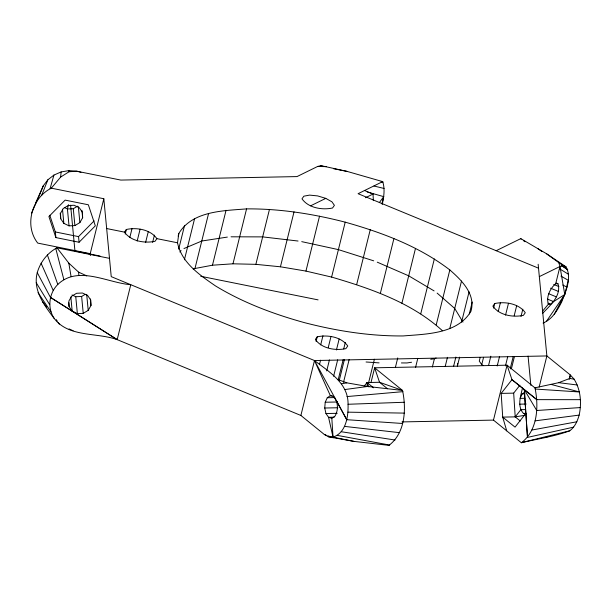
<?xml version="1.0" encoding="UTF-8"?>
<svg xmlns="http://www.w3.org/2000/svg" width="611" height="611" viewBox="0 0 611 611"><rect width="100%" height="100%" fill="white"/><g stroke="black" fill="none" stroke-linecap="round" stroke-linejoin="round"><path stroke-width="0.92" d="M109.491 258.354L56.983 247.799C47.352 252.985 40.273 262.165 37.256 272.659L50.446 297.389L117.182 339.632L300.887 415.465L324.304 434.459L328.588 436.812L333.041 437.132C346.154 432.802 348.407 416.236 348.056 404.268C348.491 383.242 329.039 371.801 314.482 360.543L111.233 276.638L103.824 198.728L51.316 188.173C31.757 197.865 23.944 225.528 37.729 243.094L90.229 253.649L90.413 255.543M328.588 436.812L353.96 441.386L388.94 445.366C405.307 433.069 406.445 408.988 402.534 390.444L374.627 367.807L371.007 382.448M521.374 442.746C537.497 438.866 554.169 436.544 569.758 430.808C574.852 427.013 577.479 421.063 579.152 415.106C581.771 403.069 580.748 389.78 574.103 379.164L569.78 378.438L558.714 382.685L534.969 387.825C538.879 406.368 537.749 430.45 521.374 442.746L493.474 420.108L402.007 421.918M382.272 204.387C383.815 196.963 385.159 188.952 382.685 181.62L347.117 171.408L320.989 165.634L317.644 166.452L296.999 176.587L120.825 180.077L76.772 171.217L68.913 170.614L61.123 171.935L53.936 175.067L47.849 179.817L43.266 185.843L35.385 203.539M496.185 250.709L520.793 238.626L546.455 253.695L565.969 266.778C572.171 277.722 565.809 291.134 561.746 301.811C557.484 310.22 552.283 319.354 543.08 323.036M353.96 441.386L333.041 437.132L328.55 417.298L325.953 413.532L324.739 408.018L325.22 402.237L327.282 397.723L330.368 395.699L332.239 395.661M525.918 414.197L523.459 413.441C516.845 406.208 520.763 395.821 522.611 387.542M51.316 188.173L60.634 177.075L61.123 171.935M54.272 318.537C47.146 308.066 48.911 293.341 57.793 284.451C78.155 264.991 107.597 282.893 130.769 284.703L117.182 339.632C96.92 332.277 68.829 337.57 54.272 318.537C44.328 305.477 32.627 290.172 37.256 272.659M542.56 313.443C549.778 305.714 561.654 295.77 557.98 283.764L556.239 283.046M177.526 242.788L178.832 233.471C192.35 210.848 223.343 210.81 246.569 208.886C279.891 208.611 313 213.858 345.207 222.16C382.18 232.577 419.085 246.348 449.826 269.94C461.504 280.098 476.03 294.319 470.928 311.358C457.41 333.98 426.417 334.011 403.191 335.943C369.869 336.218 336.76 330.971 304.553 322.669C273.507 314.085 243.033 302.689 215.431 285.879C199.766 275.065 181.566 262.73 177.526 242.788L156.89 238.641C150.482 229.484 136.765 227.246 126.355 229.469L124.476 232.127L106.658 228.545M457.731 363.484L457.334 366.279L459.602 357.13M569.78 378.438L570.284 374.94L546.868 355.946L314.482 360.543L300.887 415.465M68.485 204.685L67.424 208.977L69.028 225.856L74.893 225.581L79.873 222.625L82.63 217.776L82.424 212.33L79.308 207.748L74.122 205.258L68.256 205.525L63.277 208.481L60.527 213.331L60.733 218.776L63.842 223.359L69.028 225.856M90.229 253.649L103.824 198.728M125.217 234.044L126.355 229.469M129.807 237.549L132.068 228.392M137.154 241.093L140.095 229.194M145.563 242.636L148.282 231.653M152.613 242.43L154.43 235.113M178.152 236.213L178.832 233.471M178.695 249.135L184.583 225.337M184.4 259.828L194.596 218.631M193.221 269.123L194.97 268.489L208.565 213.56M194.97 268.489L212.475 265.205L226.062 210.276M212.475 265.205L232.982 263.807L246.569 208.886M232.982 263.807L255.864 264.342L269.459 209.42M255.864 264.342L280.434 266.793L294.028 211.872M280.434 266.793L305.943 271.085L319.538 216.157M442.425 330.727C411.646 302.644 370.93 288.621 331.613 277.081L345.207 222.16M316.101 341.389L317.231 336.814C327.641 334.599 341.366 336.837 347.774 345.986L345.895 348.644C335.485 350.867 321.76 348.629 315.352 339.472L317.231 336.814M320.683 344.894L322.952 335.745M319.438 364.767L320.569 360.192M328.26 347.529L330.971 336.539M326.717 370.892L329.436 359.902M336.44 349.988L339.158 338.998M333.606 376.269L337.684 359.787M356.664 284.611L370.258 229.683M343.718 348.866L345.307 342.458M338.189 379.775L343.176 359.635M381.959 203.753L383.723 196.65L367.211 191.969M339.166 380.775L344.375 359.719M343.497 382.387L349.164 359.505M380.34 293.433L393.927 238.511M368.525 383.013L374.413 359.207M401.908 303.285L415.503 248.364M395.485 367.066L397.753 357.916M420.735 313.871L434.329 258.949M415.541 367.501L417.802 358.351M436.231 324.869L449.826 269.94M432.367 366.967L434.406 358.733L436.094 358.015M449.742 328.611L461.519 281.014M445.198 366.478L447.466 357.32M461.595 322.028L469.072 291.821M453.622 366.18L455.89 357.023M469.294 313.939L472.234 302.04M480.177 357.45L479.276 361.109L481.743 364.645L483.278 365.508M493.612 308.104L494.742 303.53C505.16 301.307 518.876 303.545 525.284 312.702L523.406 315.36C512.996 317.583 499.279 315.345 492.871 306.187L494.742 303.53M481.743 364.645L483.553 357.32M498.194 311.61L500.462 302.453M488.571 365.355L490.832 356.198M505.541 315.154L508.489 303.255M497.201 365.981L499.47 356.824M514.179 315.788L516.669 305.714M505.457 365.867L507.726 356.709M493.474 420.108L507.069 365.187L374.627 367.807L379.538 382.28L387.519 388.749M521.007 316.498L522.817 309.174M510.269 368.456L513.217 356.557M514.409 356.641L511.69 367.631L510.758 368.96M542.423 311.358L548.388 304.141C545.898 296.915 550.19 288.392 555.727 283.649L559.982 266.488L558.775 262.646L546.455 253.695M539.169 387.069L546.868 355.946L538.154 264.25M554.2 314.344L564.763 294.51L568.283 280.296L560.944 276.088M569.169 379.454L570.284 374.94L574.103 379.164M50.064 188.715L53.936 175.067M40.845 191.892L43.266 185.843M41.693 195.245L47.849 179.817M31.589 213.033L40.502 192.755M524.505 392.346L522.191 393.866L520.129 398.38L524.818 398.288M50.446 297.389L72.182 311.121L77.368 313.611L83.233 313.344L88.213 310.38L90.97 305.531L90.764 300.085L87.648 295.503L82.462 293.013L76.596 293.28L71.617 296.236L68.867 301.086L69.074 306.539L72.182 311.121L117.182 339.632M546.387 321.417L564.763 294.51L559.982 266.488L563.319 265.67L565.969 266.778M156.89 238.641L155.018 241.299C144.601 243.514 130.884 241.276 124.476 232.127M379.332 202.623L383.723 196.65M364.202 386.137L367.051 382.524L379.538 382.28L402.534 390.444L367.555 386.465L346.788 382.845L337.891 379.538M506.718 430.854L502.708 417.114L501.18 393.385L511.98 379.66L507.069 365.187L535.358 388.237M520.282 420.987L515.203 416.87L513.675 393.14L519.923 385.19M580.45 399.678L536.832 399.64L511.98 379.66L524.314 389.665L525.842 413.395L515.042 427.127L502.708 417.114L515.203 416.87L520.862 409.683L525.544 409.584M179.863 251.999L181.07 250.625M79.079 242.239L95.324 225.849L88.351 204.784L65.14 200.118L48.903 216.515L55.868 237.58L79.079 242.239L78.544 236.617L94.132 220.876M548.388 304.141L550.633 304.247L553.566 301.597L564.763 294.51M334.171 417.183L328.55 417.298L331.826 418.298L334.912 416.274C338.494 410.332 338.372 401.992 333.644 396.699L330.368 395.699L314.482 360.543L346.758 419.704L402.611 423.484M60.634 177.075L69.074 171.744L76.772 171.217A30.267 28.075 -5.4 0 1 80.973 172.363M64.461 207.557L67.424 208.977L73.289 208.71L77.559 206.174M72.06 294.953L75.764 296.732L81.63 296.465L85.189 294.349M310.602 205.823L325.793 198.369L331.941 201.821L334.408 205.357L332.529 208.015C322.119 210.23 308.395 207.992 301.987 198.835L303.866 196.177L309.586 195.108L317.613 195.91L325.793 198.369M382.685 181.62L358.084 193.695L538.528 268.191M365.508 197.727L373.031 194.031L373.367 200.645M539.33 276.623L559.982 266.488M183.972 248.54L201.767 241.024L227.353 237.083M545.119 437.606L547.593 436.659M522.13 442.448L569.758 430.808M525.842 413.395L527.492 437.4L573.653 427.135M531.891 430.037L576.86 421.781M341.717 383.761L346.788 382.845M515.203 416.87L524.459 415.381M411.554 362.247L406.987 362.949L401.404 362.934M430.747 359.291L434.406 358.733M344.81 389.566L367.555 386.465M535.045 420.864L579.152 415.106M346.979 396.562L402.909 391.659M580.374 407.568L536.733 410.493L524.314 389.665L527.492 437.4M348.056 404.268L404.398 402.259M501.18 393.385L513.675 393.14M327.282 397.723L334.782 397.578M522.191 393.866L525.002 393.812M325.22 402.237L337.402 401.992M324.739 408.018L337.852 407.758M519.648 404.169L526.208 404.039M325.953 413.532L337.196 413.311M523.459 413.441L526.27 413.387M231.042 236.808L262.661 236.885L298.053 241.032M379.087 362.881L366.058 361.995M347.98 412.165L404.291 413.112M326.243 166.658L317.644 166.452M555.727 283.649L557.98 283.764M535.351 389.047L579.365 391.964L550.908 384.372M563.648 432.412L565.435 432.542M344.467 426.379L399.457 432.657M558.714 382.685L577.204 384.976M341.259 431.733L395.05 440.019M337.364 435.399L389.696 445.068M333.568 168.72L347.117 171.408M49.819 215.278L55.334 231.951L78.544 236.617M100.028 256.04L74.947 250.991L70.593 205.22M200.721 276.279L318.087 299.879M381.142 181.734L382.998 182.131M301.75 241.65L338.41 249.624L373.703 260.836M305.943 271.085L331.613 277.081M373.97 186.004L384.082 188.471M324.304 434.459L326.083 435.124M327.863 435.788L333.201 437.774M364.347 190.441L373.031 194.031M553.726 284.451L558.943 286.597M550.542 288.178L558.362 291.409M548.579 293.67L556.392 296.9M547.487 299.092L553.566 301.597M548.029 303.178L550.633 304.247M320.989 165.634L322.975 166.467M377.262 262.172L408.706 275.828L434.085 290.905M56.983 247.799L68.814 263.142L78.613 272.147L86.716 275.851M69.074 328.924L73.121 330.772M562.8 285.024L566.993 287.17M559.745 268.871L568.543 274.347M523.474 240.696L525.055 241.735M561.425 265.586L567.756 269.734L561.654 265.434M558.775 262.646L563.319 265.67M538.024 248.746L541.835 251.434M524.314 389.665L536.832 399.64M367.28 386.076L367.051 382.524L373.581 387.825M437.132 293.104L454.729 308.471L462.962 322.081M42.518 301.75L46.772 307.112M38.012 292.631L50.996 311.908M56.243 319.584L57.258 321.103M58.274 322.616L59.298 324.135M36.217 282.71L49.69 304.698M520.793 238.626L521.099 239.145M336.241 400.465L346.758 419.704M41.052 263.165L53.21 290.477M367.051 382.524L368.823 386.847M47.36 254.871L57.793 284.451M55.731 248.349L63.88 279.701M68.814 263.142L71.067 276.562M68.913 170.614L69.074 171.744M528.072 356.106L530.852 385.373M81.912 210.276L82.63 217.776M90.344 298.97L90.97 305.531M78.361 206.686L79.873 222.625M86.701 294.449L88.213 310.38M73.289 208.71L74.893 225.581M81.63 296.465L83.233 313.344M75.764 296.732L77.368 313.611M62.505 209.298L63.842 223.359M70.845 297.053L72.182 311.121M60.199 213.155L60.733 218.776M68.715 302.789L69.074 306.539M55.334 231.951L55.868 237.58M78.613 272.147L78.85 275.248M331.826 418.298L333.041 437.132"/></g></svg>
